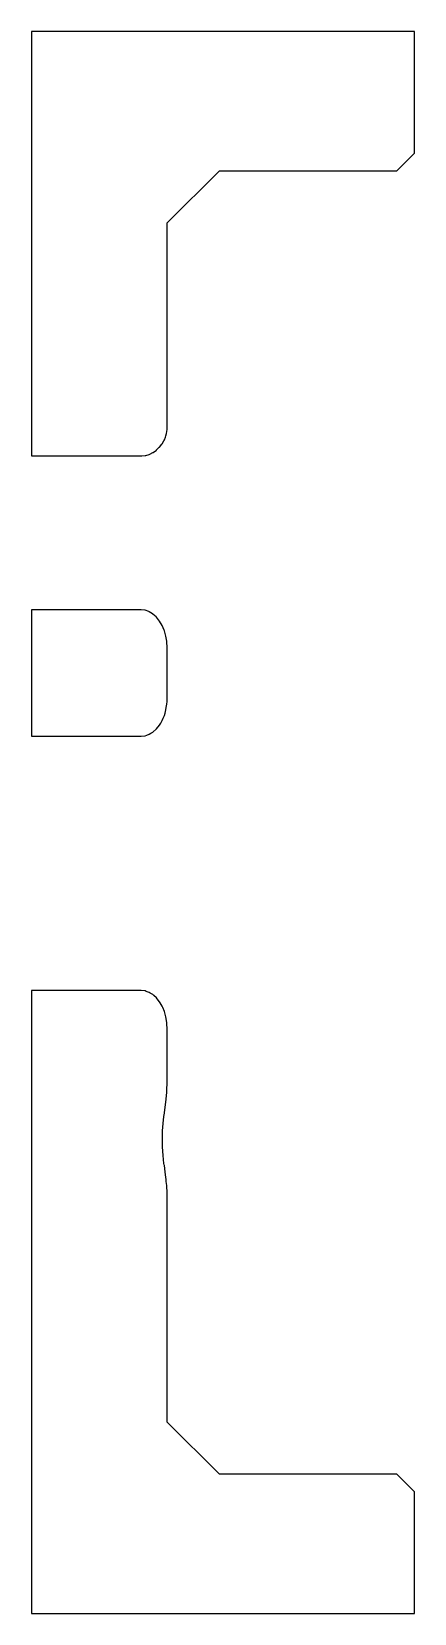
# Model space of a CAD drawing. Header units: metres. Extents: x 0 to 47.5, y 0 to 45.5.
# Drawn here: x 36.5 to 47.5, y 0 to 45.5 of the extents above.
import ezdxf

# ---------------------------------------------------------------- set-up
doc = ezdxf.new("R2010")
doc.units = ezdxf.units.M

msp = doc.modelspace()

# ---------------------------------------------------------------- linework, layer by layer
for p, q in [((47.5, 45.5), (36.5, 45.5)), ((36.5, 45.5), (36.5, 33.2933)), ((47.5, 42), (47.5, 45.5)), ((47, 41.5), (47.5, 42)), ((40.3959, 40), (41.8959, 41.5)), ((41.8959, 41.5), (47, 41.5)), ((40.3959, 34.1288), (40.3959, 40)), ((40.3909, 34.059), (40.3959, 34.1288)), ((40.2527, 33.6472), (40.2981, 33.7282)), ((40.2981, 33.7282), (40.3142, 33.7568)), ((40.3142, 33.7568), (40.3431, 33.8331)), ((40.3431, 33.8331), (40.3592, 33.8756)), ((40.3592, 33.8756), (40.3742, 33.944)), ((40.3742, 33.944), (40.3867, 34.0006)), ((40.3867, 34.0006), (40.3909, 34.059)), ((36.5, 33.2933), (39.6459, 33.2933)), ((39.6459, 33.2933), (39.671, 33.2957)), ((39.671, 33.2957), (39.7632, 33.3044)), ((39.7632, 33.3044), (39.7855, 33.3108)), ((39.7855, 33.3108), (39.8777, 33.3373)), ((39.8777, 33.3373), (39.8941, 33.3454)), ((39.8941, 33.3454), (39.9864, 33.3912)), ((39.9864, 33.3912), (39.9954, 33.3978)), ((39.9954, 33.3978), (40.0868, 33.4648)), ((40.0868, 33.4648), (40.088, 33.466)), ((40.088, 33.466), (40.1003, 33.4786)), ((40.1003, 33.4786), (40.1698, 33.5435)), ((40.1698, 33.5435), (40.1762, 33.5495)), ((40.1762, 33.5495), (40.2401, 33.6311)), ((40.2401, 33.6311), (40.2527, 33.6472)), ((39.6459, 28.8671), (36.5, 28.8671)), ((36.5, 28.8671), (36.5, 25.233)), ((39.7632, 28.8536), (39.6459, 28.8671)), ((39.8682, 28.8168), (39.7632, 28.8536)), ((39.8777, 28.8134), (39.8682, 28.8168)), ((39.9769, 28.7533), (39.8777, 28.8134)), ((39.9864, 28.7475), (39.9769, 28.7533)), ((40.0773, 28.666), (39.9864, 28.7475)), ((40.0868, 28.6576), (40.0773, 28.666)), ((40.1762, 28.5457), (40.0868, 28.6576)), ((40.2527, 28.4148), (40.1762, 28.5457)), ((40.3067, 28.2858), (40.2527, 28.4148)), ((40.3142, 28.268), (40.3067, 28.2858)), ((40.3592, 28.1089), (40.3142, 28.268)), ((40.3827, 27.9657), (40.3592, 28.1089)), ((40.3867, 27.9414), (40.3827, 27.9657)), ((40.3945, 27.7968), (40.3867, 27.9414)), ((40.3959, 27.7698), (40.3945, 27.7968)), ((40.3959, 26.3304), (40.3959, 27.7698)), ((40.3332, 25.8994), (40.3592, 25.9913)), ((40.3592, 25.9913), (40.3707, 26.061)), ((40.3707, 26.061), (40.3867, 26.1587)), ((40.3867, 26.1587), (40.3905, 26.2292)), ((40.3905, 26.2292), (40.3959, 26.3304)), ((40.0868, 25.4426), (40.1762, 25.5544)), ((40.1762, 25.5544), (40.2093, 25.6111)), ((40.2093, 25.6111), (40.2527, 25.6854)), ((40.2527, 25.6854), (40.279, 25.7482)), ((40.279, 25.7482), (40.3142, 25.8322)), ((40.3142, 25.8322), (40.3332, 25.8994)), ((36.5, 25.233), (39.6459, 25.233)), ((39.6459, 25.233), (39.7632, 25.2465)), ((39.7632, 25.2465), (39.8143, 25.2644)), ((39.8143, 25.2644), (39.8777, 25.2867)), ((39.8777, 25.2867), (39.9259, 25.316)), ((39.9259, 25.316), (39.9864, 25.3526)), ((39.9864, 25.3526), (40.0868, 25.4426)), ((39.6459, 17.9172), (36.5, 17.9172)), ((36.5, 17.9172), (36.5, 0)), ((39.7632, 17.9036), (39.6459, 17.9172)), ((39.7959, 17.8922), (39.7632, 17.9036)), ((39.8777, 17.8634), (39.7959, 17.8922)), ((39.9085, 17.8448), (39.8777, 17.8634)), ((39.9864, 17.7975), (39.9085, 17.8448)), ((40.0146, 17.7723), (39.9864, 17.7975)), ((40.0868, 17.7076), (40.0146, 17.7723)), ((40.1116, 17.6766), (40.0868, 17.7076)), ((40.1762, 17.5957), (40.1116, 17.6766)), ((40.1971, 17.56), (40.1762, 17.5957)), ((40.2527, 17.4648), (40.1971, 17.56)), ((40.2692, 17.4254), (40.2527, 17.4648)), ((40.3142, 17.318), (40.2692, 17.4254)), ((40.326, 17.2762), (40.3142, 17.318)), ((40.3592, 17.1589), (40.326, 17.2762)), ((40.3663, 17.1159), (40.3592, 17.1589)), ((40.3867, 16.9914), (40.3663, 17.1159)), ((40.389, 16.9484), (40.3867, 16.9914)), ((40.3959, 16.8198), (40.389, 16.9484)), ((40.3959, 15.2391), (40.3959, 16.8198)), ((40.3867, 14.9972), (40.3897, 15.0758)), ((40.3897, 15.0758), (40.3959, 15.2391)), ((40.3184, 14.4101), (40.3592, 14.705)), ((40.3592, 14.705), (40.3736, 14.8853)), ((40.3736, 14.8853), (40.3867, 14.9972)), ((40.2595, 13.8816), (40.2932, 14.1984)), ((40.2932, 14.1984), (40.3105, 14.3615)), ((40.3105, 14.3615), (40.3142, 14.3793)), ((40.3142, 14.3793), (40.3184, 14.4101)), ((40.2573, 13.4521), (40.2595, 13.8816)), ((40.2571, 13.4161), (40.2573, 13.4521)), ((40.2811, 13.1666), (40.2571, 13.4161)), ((40.303, 12.9389), (40.2811, 13.1666)), ((40.3097, 12.9043), (40.303, 12.9389)), ((40.3142, 12.8813), (40.3097, 12.9043)), ((40.3376, 12.7029), (40.3142, 12.8813)), ((40.3592, 12.5392), (40.3376, 12.7029)), ((40.3627, 12.493), (40.3592, 12.5392)), ((40.3682, 12.4211), (40.3627, 12.493)), ((40.3809, 12.3083), (40.3682, 12.4211)), ((40.3867, 12.2575), (40.3809, 12.3083)), ((40.3912, 12.1352), (40.3867, 12.2575)), ((40.3959, 12.008), (40.3912, 12.1352)), ((40.3959, 5.5), (40.3959, 12.008)), ((41.8959, 4), (40.3959, 5.5)), ((47, 4), (41.8959, 4)), ((47.5, 3.5), (47, 4)), ((47.5, 0), (47.5, 3.5)), ((36.5, 0), (47.5, 0))]:
    msp.add_line(p, q)

doc.saveas('drawing.dxf')
